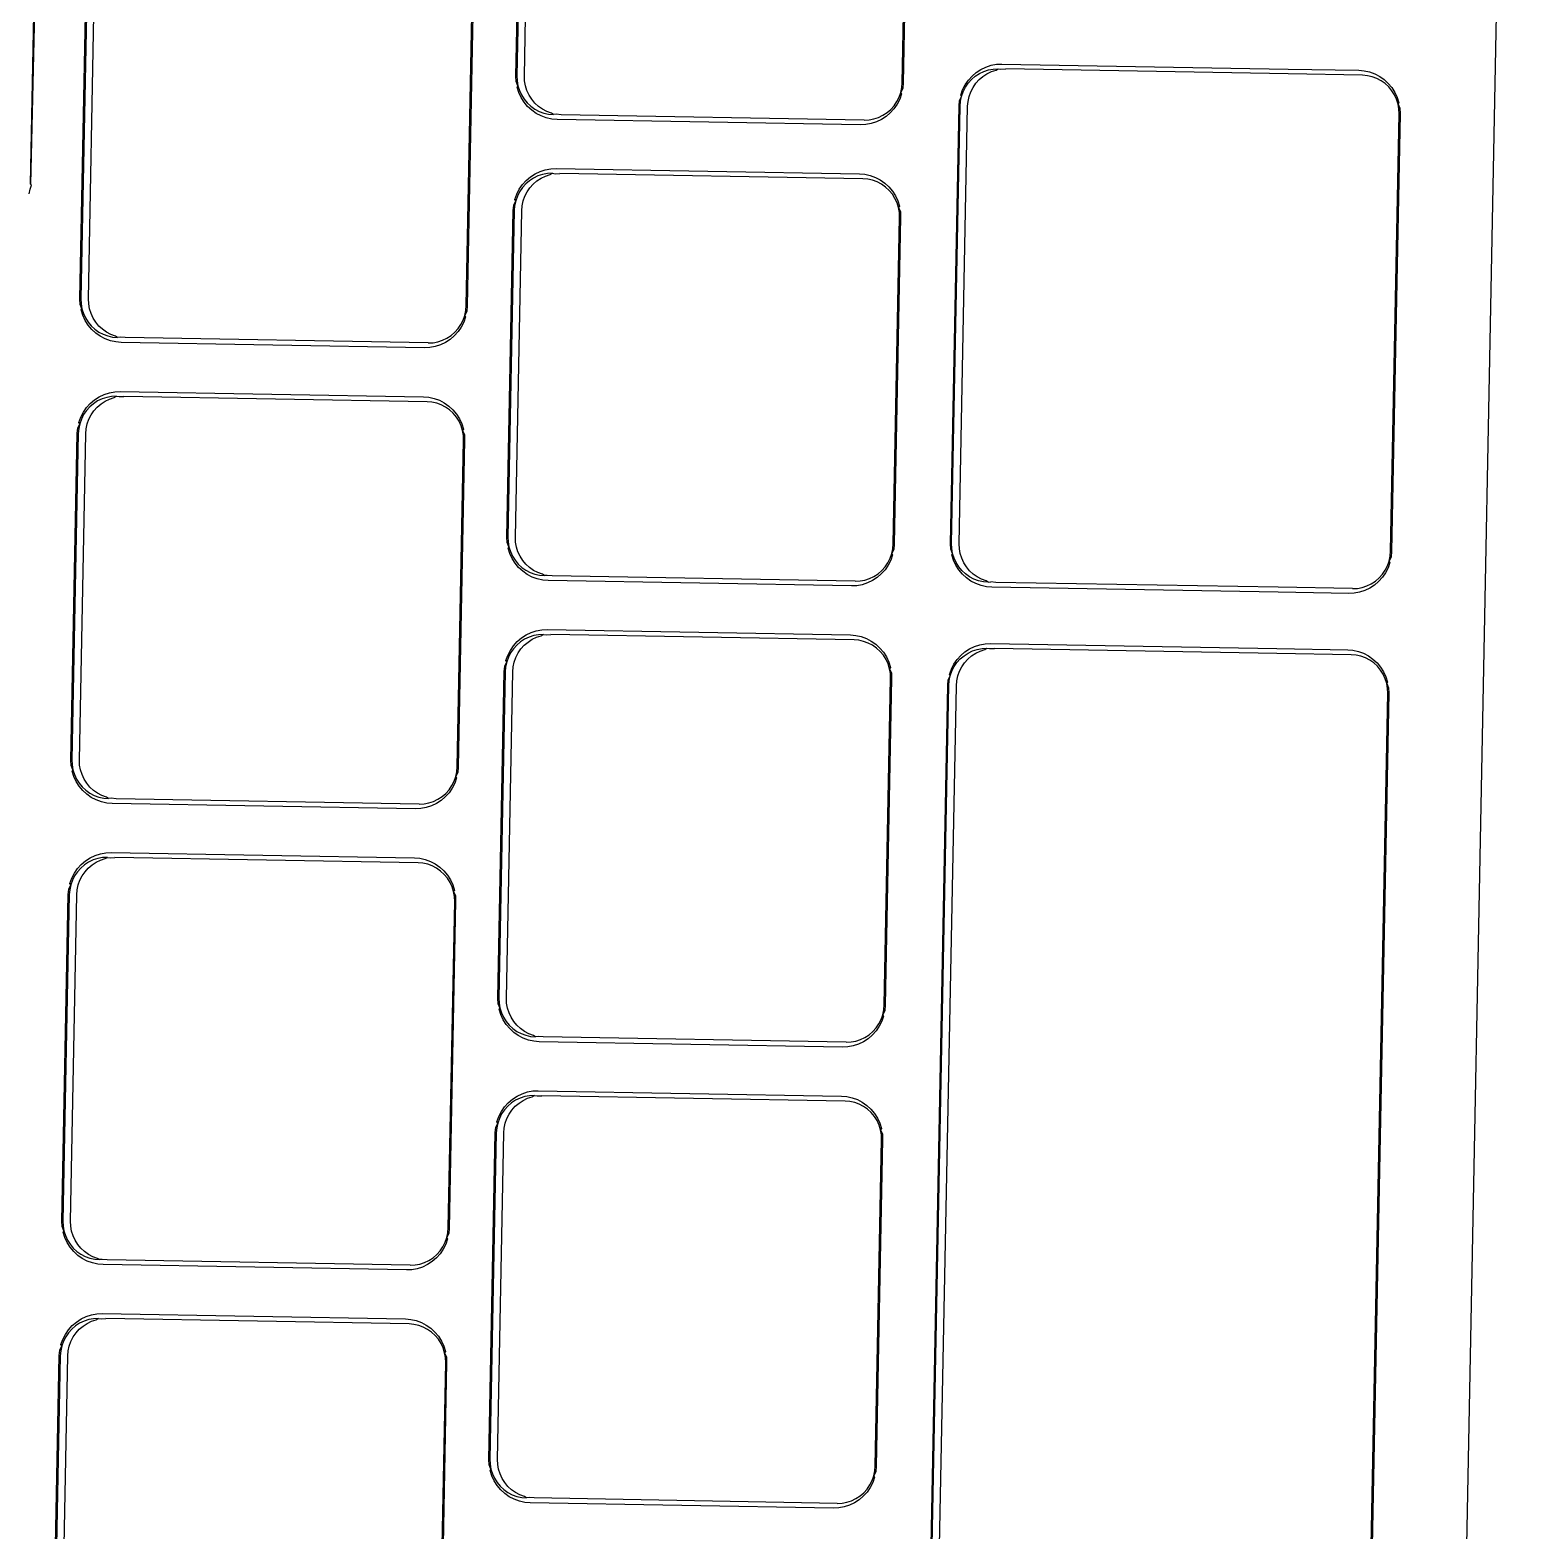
# Model space of a CAD drawing. Header units: millimetres. Extents: x 44692 to 333458, y -26854 to 14445.
# Drawn here: x 314072.6 to 314126.5, y -18712.4 to -18658.2 of the extents above; entities that cross this region are included whole.
import ezdxf

# ---------------------------------------------------------------- set-up
doc = ezdxf.new("R2010")
doc.units = ezdxf.units.MM
doc.header["$LTSCALE"] = 100
doc.layers.add('Muebles', color=112, linetype='Continuous')

msp = doc.modelspace()

# ---------------------------------------------------------------- linework, layer by layer
at = {"layer": 'Muebles'}
for p, q in [((314126.515, -18611.566), (314121.912, -18847.716)), ((314090.168, -18659.83), (314090.398, -18648.013)), ((314090.433, -18648.02), (314090.203, -18659.825)), ((314090.476, -18659.83), (314090.706, -18648.025)), ((314104.14, -18660.071), (314104.37, -18648.266)), ((314104.405, -18648.26), (314104.175, -18660.078)), ((314072.616, -18663.742), (314072.846, -18651.936)), ((314072.881, -18651.951), (314072.616, -18663.742)), ((314074.402, -18667.893), (314074.633, -18656.076)), ((314074.668, -18656.082), (314074.437, -18667.888)), ((314074.71, -18667.893), (314074.941, -18656.087)), ((314088.374, -18668.134), (314088.604, -18656.328)), ((314088.64, -18656.323), (314088.409, -18668.14)), ((314106.664, -18659.83), (314106.817, -18659.699)), ((314106.781, -18659.839), (314106.93, -18659.742)), ((314106.817, -18659.699), (314106.985, -18659.589)), ((314106.93, -18659.742), (314107.09, -18659.665)), ((314106.985, -18659.589), (314107.165, -18659.503)), ((314107.054, -18659.844), (314107.203, -18659.747)), ((314107.09, -18659.665), (314107.259, -18659.611)), ((314107.165, -18659.503), (314107.355, -18659.441)), ((314107.203, -18659.747), (314107.363, -18659.67)), ((314107.259, -18659.611), (314107.433, -18659.579)), ((314107.355, -18659.441), (314107.551, -18659.405)), ((314107.363, -18659.67), (314107.532, -18659.615)), ((314107.433, -18659.579), (314107.61, -18659.57)), ((314107.532, -18659.615), (314107.61, -18659.57)), ((314107.551, -18659.405), (314107.744, -18659.396)), ((314107.61, -18659.57), (314107.706, -18659.583)), ((314107.706, -18659.583), (314107.883, -18659.575)), ((314107.744, -18659.396), (314118.1, -18659.578)), ((314118.097, -18659.755), (314107.883, -18659.575)), ((314120.783, -18659.802), (314118.097, -18659.755)), ((314118.1, -18659.578), (314120.655, -18659.623)), ((314120.655, -18659.623), (314120.848, -18659.64)), ((314120.848, -18659.64), (314121.042, -18659.683)), ((314121.042, -18659.683), (314121.23, -18659.751)), ((314121.23, -18659.751), (314121.406, -18659.844)), ((314090.177, -18660.027), (314090.168, -18659.83)), ((314090.242, -18660.181), (314090.177, -18660.027)), ((314090.203, -18659.825), (314090.211, -18660.005)), ((314090.211, -18660.005), (314090.242, -18660.181)), ((314090.212, -18660.227), (314090.242, -18660.181)), ((314090.272, -18660.421), (314090.212, -18660.227)), ((314090.242, -18660.181), (314090.296, -18660.353)), ((314090.484, -18660.009), (314090.476, -18659.83)), ((314090.515, -18660.186), (314090.484, -18660.009)), ((314090.569, -18660.357), (314090.515, -18660.186)), ((314104.087, -18660.426), (314104.125, -18660.25)), ((314104.158, -18660.274), (314104.087, -18660.426)), ((314104.125, -18660.25), (314104.14, -18660.071)), ((314104.175, -18660.078), (314104.158, -18660.274)), ((314106.324, -18660.327), (314106.416, -18660.146)), ((314106.344, -18660.396), (314106.426, -18660.236)), ((314106.416, -18660.146), (314106.53, -18659.98)), ((314106.426, -18660.236), (314106.527, -18660.088)), ((314106.527, -18660.088), (314106.646, -18659.955)), ((314106.53, -18659.98), (314106.664, -18659.83)), ((314106.617, -18660.4), (314106.699, -18660.241)), ((314106.646, -18659.955), (314106.781, -18659.839)), ((314106.699, -18660.241), (314106.8, -18660.093)), ((314106.8, -18660.093), (314106.919, -18659.96)), ((314106.919, -18659.96), (314107.054, -18659.844)), ((314120.959, -18659.817), (314120.783, -18659.802)), ((314121.132, -18659.855), (314120.959, -18659.817)), ((314121.298, -18659.916), (314121.132, -18659.855)), ((314121.455, -18659.998), (314121.298, -18659.916)), ((314121.406, -18659.844), (314121.57, -18659.959)), ((314121.6, -18660.101), (314121.455, -18659.998)), ((314121.57, -18659.959), (314121.717, -18660.095)), ((314121.731, -18660.221), (314121.6, -18660.101)), ((314121.717, -18660.095), (314121.846, -18660.25)), ((314121.844, -18660.359), (314121.731, -18660.221)), ((314121.846, -18660.25), (314121.953, -18660.421)), ((314090.357, -18660.604), (314090.272, -18660.421)), ((314090.296, -18660.353), (314090.371, -18660.515)), ((314090.465, -18660.775), (314090.357, -18660.604)), ((314090.371, -18660.515), (314090.466, -18660.666)), ((314090.593, -18660.929), (314090.465, -18660.775)), ((314090.466, -18660.666), (314090.58, -18660.803)), ((314090.644, -18660.52), (314090.569, -18660.357)), ((314090.58, -18660.803), (314090.711, -18660.924)), ((314090.739, -18660.671), (314090.644, -18660.52)), ((314090.853, -18660.808), (314090.739, -18660.671)), ((314090.984, -18660.929), (314090.853, -18660.808)), ((314103.956, -18660.844), (314103.841, -18661.011)), ((314103.844, -18660.902), (314103.946, -18660.754)), ((314103.946, -18660.754), (314104.027, -18660.595)), ((314104.048, -18660.664), (314103.956, -18660.844)), ((314104.027, -18660.595), (314104.087, -18660.426)), ((314104.116, -18660.473), (314104.048, -18660.664)), ((314104.087, -18660.426), (314104.116, -18660.473)), ((314106.196, -18660.913), (314106.213, -18660.716)), ((314106.213, -18660.716), (314106.284, -18660.565)), ((314106.231, -18660.919), (314106.246, -18660.74)), ((314106.246, -18660.74), (314106.284, -18660.565)), ((314106.256, -18660.518), (314106.324, -18660.327)), ((314106.284, -18660.565), (314106.256, -18660.518)), ((314106.284, -18660.565), (314106.344, -18660.396)), ((314106.504, -18660.924), (314106.519, -18660.745)), ((314106.519, -18660.745), (314106.557, -18660.57)), ((314106.557, -18660.57), (314106.617, -18660.4)), ((314121.94, -18660.51), (314121.844, -18660.359)), ((314122.015, -18660.672), (314121.94, -18660.51)), ((314121.953, -18660.421), (314122.038, -18660.604)), ((314122.068, -18660.843), (314122.015, -18660.672)), ((314122.038, -18660.604), (314122.099, -18660.797)), ((314122.099, -18660.797), (314122.068, -18660.843)), ((314122.099, -18661.02), (314122.068, -18660.843)), ((314122.068, -18660.843), (314122.134, -18660.997)), ((314090.741, -18661.066), (314090.593, -18660.929)), ((314090.711, -18660.924), (314090.856, -18661.026)), ((314090.904, -18661.181), (314090.741, -18661.066)), ((314090.856, -18661.026), (314091.013, -18661.109)), ((314091.081, -18661.274), (314090.904, -18661.181)), ((314091.129, -18661.031), (314090.984, -18660.929)), ((314091.013, -18661.109), (314091.179, -18661.169)), ((314091.268, -18661.342), (314091.081, -18661.274)), ((314091.286, -18661.113), (314091.129, -18661.031)), ((314091.179, -18661.169), (314091.352, -18661.207)), ((314091.463, -18661.385), (314091.268, -18661.342)), ((314091.452, -18661.174), (314091.286, -18661.113)), ((314091.352, -18661.207), (314091.528, -18661.222)), ((314091.528, -18661.222), (314091.452, -18661.174)), ((314091.656, -18661.401), (314091.463, -18661.385)), ((314091.625, -18661.212), (314091.528, -18661.222)), ((314091.801, -18661.227), (314091.625, -18661.212)), ((314102.762, -18661.42), (314091.801, -18661.227)), ((314102.938, -18661.412), (314103.112, -18661.38)), ((314103.112, -18661.38), (314103.281, -18661.325)), ((314103.281, -18661.325), (314103.441, -18661.248)), ((314103.554, -18661.292), (314103.387, -18661.401)), ((314103.441, -18661.248), (314103.59, -18661.151)), ((314103.707, -18661.161), (314103.554, -18661.292)), ((314103.59, -18661.151), (314103.725, -18661.035)), ((314103.841, -18661.011), (314103.707, -18661.161)), ((314103.725, -18661.035), (314103.844, -18660.902)), ((314105.888, -18676.745), (314106.196, -18660.913)), ((314105.923, -18676.74), (314106.231, -18660.919)), ((314106.196, -18676.745), (314106.504, -18660.924)), ((314121.799, -18677.02), (314122.108, -18661.199)), ((314122.143, -18661.194), (314121.834, -18677.027)), ((314122.108, -18661.199), (314122.099, -18661.02)), ((314122.134, -18660.997), (314122.143, -18661.194)), ((314102.627, -18661.595), (314091.656, -18661.401)), ((314102.82, -18661.585), (314102.627, -18661.595)), ((314102.762, -18661.42), (314102.938, -18661.412)), ((314103.016, -18661.549), (314102.82, -18661.585)), ((314103.206, -18661.488), (314103.016, -18661.549)), ((314103.387, -18661.401), (314103.206, -18661.488)), ((314090.541, -18663.608), (314090.694, -18663.477)), ((314090.807, -18663.52), (314090.658, -18663.617)), ((314090.694, -18663.477), (314090.862, -18663.367)), ((314090.967, -18663.444), (314090.807, -18663.52)), ((314090.862, -18663.367), (314091.042, -18663.281)), ((314090.931, -18663.622), (314091.08, -18663.525)), ((314091.136, -18663.389), (314090.967, -18663.444)), ((314091.042, -18663.281), (314091.232, -18663.219)), ((314091.08, -18663.525), (314091.24, -18663.448)), ((314091.31, -18663.357), (314091.136, -18663.389)), ((314091.232, -18663.219), (314091.428, -18663.183)), ((314091.24, -18663.448), (314091.409, -18663.394)), ((314091.487, -18663.348), (314091.31, -18663.357)), ((314091.409, -18663.394), (314091.487, -18663.348)), ((314091.428, -18663.183), (314091.621, -18663.174)), ((314091.487, -18663.348), (314091.583, -18663.362)), ((314091.583, -18663.362), (314091.76, -18663.353)), ((314091.621, -18663.174), (314102.593, -18663.367)), ((314102.72, -18663.546), (314091.76, -18663.353)), ((314102.593, -18663.367), (314102.785, -18663.384)), ((314102.896, -18663.561), (314102.72, -18663.546)), ((314102.785, -18663.384), (314102.98, -18663.427)), ((314103.069, -18663.599), (314102.896, -18663.561)), ((314102.98, -18663.427), (314103.167, -18663.495)), ((314103.167, -18663.495), (314103.344, -18663.588)), ((314072.563, -18664.096), (314072.601, -18663.921)), ((314072.601, -18663.921), (314072.651, -18663.774)), ((314072.651, -18663.774), (314072.616, -18663.742)), ((314090.201, -18664.105), (314090.292, -18663.925)), ((314090.303, -18664.014), (314090.221, -18664.174)), ((314090.292, -18663.925), (314090.407, -18663.758)), ((314090.404, -18663.867), (314090.303, -18664.014)), ((314090.523, -18663.734), (314090.404, -18663.867)), ((314090.407, -18663.758), (314090.541, -18663.608)), ((314090.494, -18664.179), (314090.576, -18664.019)), ((314090.658, -18663.617), (314090.523, -18663.734)), ((314090.576, -18664.019), (314090.677, -18663.871)), ((314090.677, -18663.871), (314090.796, -18663.738)), ((314090.796, -18663.738), (314090.931, -18663.622)), ((314103.235, -18663.66), (314103.069, -18663.599)), ((314103.392, -18663.742), (314103.235, -18663.66)), ((314103.344, -18663.588), (314103.507, -18663.703)), ((314103.537, -18663.845), (314103.392, -18663.742)), ((314103.507, -18663.703), (314103.655, -18663.839)), ((314103.668, -18663.965), (314103.537, -18663.845)), ((314103.655, -18663.839), (314103.783, -18663.994)), ((314103.782, -18664.103), (314103.668, -18663.965)), ((314103.877, -18664.254), (314103.782, -18664.103)), ((314103.783, -18663.994), (314103.891, -18664.165)), ((314090.073, -18664.691), (314090.09, -18664.495)), ((314090.09, -18664.495), (314090.161, -18664.343)), ((314090.123, -18664.519), (314090.108, -18664.698)), ((314090.161, -18664.343), (314090.123, -18664.519)), ((314090.133, -18664.296), (314090.201, -18664.105)), ((314090.161, -18664.343), (314090.133, -18664.296)), ((314090.221, -18664.174), (314090.161, -18664.343)), ((314090.381, -18664.702), (314090.396, -18664.523)), ((314090.396, -18664.523), (314090.434, -18664.348)), ((314090.434, -18664.348), (314090.494, -18664.179)), ((314103.952, -18664.416), (314103.877, -18664.254)), ((314103.891, -18664.165), (314103.976, -18664.348)), ((314104.006, -18664.587), (314103.952, -18664.416)), ((314103.976, -18664.348), (314104.036, -18664.541)), ((314104.036, -18664.541), (314104.006, -18664.587)), ((314104.037, -18664.764), (314104.006, -18664.587)), ((314104.006, -18664.587), (314104.071, -18664.741)), ((314089.843, -18676.508), (314090.073, -18664.691)), ((314090.108, -18664.698), (314089.878, -18676.503)), ((314090.151, -18676.508), (314090.381, -18664.702)), ((314103.815, -18676.749), (314104.045, -18664.943)), ((314104.08, -18664.938), (314103.85, -18676.755)), ((314104.045, -18664.943), (314104.037, -18664.764)), ((314104.071, -18664.741), (314104.08, -18664.938)), ((314074.411, -18668.09), (314074.402, -18667.893)), ((314074.437, -18667.888), (314074.446, -18668.067)), ((314074.719, -18668.072), (314074.71, -18667.893)), ((314074.477, -18668.244), (314074.411, -18668.09)), ((314074.446, -18668.067), (314074.477, -18668.244)), ((314074.446, -18668.29), (314074.477, -18668.244)), ((314074.507, -18668.483), (314074.446, -18668.29)), ((314074.477, -18668.244), (314074.53, -18668.415)), ((314074.53, -18668.415), (314074.605, -18668.578)), ((314074.75, -18668.249), (314074.719, -18668.072)), ((314074.803, -18668.42), (314074.75, -18668.249)), ((314074.878, -18668.582), (314074.803, -18668.42)), ((314088.321, -18668.488), (314088.359, -18668.313)), ((314088.393, -18668.337), (314088.321, -18668.488)), ((314088.359, -18668.313), (314088.374, -18668.134)), ((314088.409, -18668.14), (314088.393, -18668.337)), ((314074.592, -18668.667), (314074.507, -18668.483)), ((314074.699, -18668.837), (314074.592, -18668.667)), ((314074.605, -18668.578), (314074.7, -18668.729)), ((314074.828, -18668.992), (314074.699, -18668.837)), ((314074.7, -18668.729), (314074.814, -18668.866)), ((314074.814, -18668.866), (314074.945, -18668.987)), ((314074.974, -18668.734), (314074.878, -18668.582)), ((314075.087, -18668.871), (314074.974, -18668.734)), ((314075.218, -18668.991), (314075.087, -18668.871)), ((314087.959, -18669.098), (314088.079, -18668.965)), ((314088.19, -18668.907), (314088.076, -18669.073)), ((314088.079, -18668.965), (314088.18, -18668.817)), ((314088.18, -18668.817), (314088.261, -18668.657)), ((314088.282, -18668.726), (314088.19, -18668.907)), ((314088.261, -18668.657), (314088.321, -18668.488)), ((314088.35, -18668.535), (314088.282, -18668.726)), ((314088.321, -18668.488), (314088.35, -18668.535)), ((314074.975, -18669.128), (314074.828, -18668.992)), ((314074.945, -18668.987), (314075.09, -18669.089)), ((314075.139, -18669.244), (314074.975, -18669.128)), ((314075.09, -18669.089), (314075.247, -18669.171)), ((314075.315, -18669.336), (314075.139, -18669.244)), ((314075.363, -18669.094), (314075.218, -18668.991)), ((314075.247, -18669.171), (314075.413, -18669.232)), ((314075.503, -18669.405), (314075.315, -18669.336)), ((314075.52, -18669.176), (314075.363, -18669.094)), ((314075.413, -18669.232), (314075.586, -18669.27)), ((314075.697, -18669.448), (314075.503, -18669.405)), ((314075.686, -18669.237), (314075.52, -18669.176)), ((314075.586, -18669.27), (314075.762, -18669.285)), ((314075.762, -18669.285), (314075.686, -18669.237)), ((314075.89, -18669.464), (314075.697, -18669.448)), ((314075.859, -18669.275), (314075.762, -18669.285)), ((314076.035, -18669.29), (314075.859, -18669.275)), ((314086.861, -18669.657), (314075.89, -18669.464)), ((314086.996, -18669.483), (314076.035, -18669.29)), ((314086.996, -18669.483), (314087.173, -18669.474)), ((314087.173, -18669.474), (314087.347, -18669.443)), ((314087.347, -18669.443), (314087.515, -18669.388)), ((314087.621, -18669.464), (314087.441, -18669.55)), ((314087.515, -18669.388), (314087.675, -18669.311)), ((314087.789, -18669.354), (314087.621, -18669.464)), ((314087.675, -18669.311), (314087.824, -18669.214)), ((314087.941, -18669.223), (314087.789, -18669.354)), ((314087.824, -18669.214), (314087.959, -18669.098)), ((314088.076, -18669.073), (314087.941, -18669.223)), ((314087.055, -18669.648), (314086.861, -18669.657)), ((314087.251, -18669.612), (314087.055, -18669.648)), ((314087.441, -18669.55), (314087.251, -18669.612)), ((314074.641, -18671.821), (314074.775, -18671.671)), ((314074.893, -18671.68), (314074.757, -18671.796)), ((314074.775, -18671.671), (314074.928, -18671.54)), ((314075.042, -18671.583), (314074.893, -18671.68)), ((314074.928, -18671.54), (314075.096, -18671.43)), ((314075.03, -18671.801), (314075.166, -18671.685)), ((314075.202, -18671.506), (314075.042, -18671.583)), ((314075.096, -18671.43), (314075.276, -18671.344)), ((314075.166, -18671.685), (314075.315, -18671.588)), ((314075.37, -18671.451), (314075.202, -18671.506)), ((314075.276, -18671.344), (314075.466, -18671.282)), ((314075.315, -18671.588), (314075.475, -18671.511)), ((314075.544, -18671.419), (314075.37, -18671.451)), ((314075.466, -18671.282), (314075.662, -18671.246)), ((314075.475, -18671.511), (314075.643, -18671.456)), ((314075.721, -18671.411), (314075.544, -18671.419)), ((314075.643, -18671.456), (314075.721, -18671.411)), ((314075.662, -18671.246), (314075.855, -18671.237)), ((314075.721, -18671.411), (314075.817, -18671.424)), ((314075.817, -18671.424), (314075.994, -18671.416)), ((314075.855, -18671.237), (314086.827, -18671.43)), ((314086.954, -18671.609), (314075.994, -18671.416)), ((314086.827, -18671.43), (314087.02, -18671.446)), ((314087.131, -18671.624), (314086.954, -18671.609)), ((314087.02, -18671.446), (314087.214, -18671.489)), ((314087.303, -18671.662), (314087.131, -18671.624)), ((314087.214, -18671.489), (314087.401, -18671.558)), ((314087.47, -18671.723), (314087.303, -18671.662)), ((314087.401, -18671.558), (314087.578, -18671.65)), ((314087.578, -18671.65), (314087.742, -18671.766)), ((314074.367, -18672.359), (314074.435, -18672.168)), ((314074.456, -18672.237), (314074.395, -18672.406)), ((314074.435, -18672.168), (314074.527, -18671.987)), ((314074.537, -18672.077), (314074.456, -18672.237)), ((314074.527, -18671.987), (314074.641, -18671.821)), ((314074.638, -18671.929), (314074.537, -18672.077)), ((314074.757, -18671.796), (314074.638, -18671.929)), ((314074.669, -18672.41), (314074.729, -18672.241)), ((314074.729, -18672.241), (314074.81, -18672.082)), ((314074.81, -18672.082), (314074.911, -18671.934)), ((314074.911, -18671.934), (314075.03, -18671.801)), ((314087.627, -18671.805), (314087.47, -18671.723)), ((314087.772, -18671.907), (314087.627, -18671.805)), ((314087.742, -18671.766), (314087.889, -18671.902)), ((314087.902, -18672.028), (314087.772, -18671.907)), ((314087.889, -18671.902), (314088.018, -18672.057)), ((314088.016, -18672.165), (314087.902, -18672.028)), ((314088.112, -18672.316), (314088.016, -18672.165)), ((314088.018, -18672.057), (314088.125, -18672.227)), ((314088.125, -18672.227), (314088.21, -18672.411)), ((314074.077, -18684.571), (314074.308, -18672.754)), ((314074.342, -18672.76), (314074.112, -18684.566)), ((314074.308, -18672.754), (314074.324, -18672.557)), ((314074.324, -18672.557), (314074.395, -18672.406)), ((314074.358, -18672.581), (314074.342, -18672.76)), ((314074.395, -18672.406), (314074.358, -18672.581)), ((314074.395, -18672.406), (314074.367, -18672.359)), ((314074.385, -18684.57), (314074.616, -18672.765)), ((314074.616, -18672.765), (314074.631, -18672.586)), ((314074.631, -18672.586), (314074.669, -18672.41)), ((314088.187, -18672.479), (314088.112, -18672.316)), ((314088.24, -18672.65), (314088.187, -18672.479)), ((314088.21, -18672.411), (314088.271, -18672.604)), ((314088.271, -18672.604), (314088.24, -18672.65)), ((314088.271, -18672.827), (314088.24, -18672.65)), ((314088.24, -18672.65), (314088.306, -18672.804)), ((314088.049, -18684.811), (314088.279, -18673.006)), ((314088.314, -18673.001), (314088.084, -18684.818)), ((314088.279, -18673.006), (314088.271, -18672.827)), ((314088.306, -18672.804), (314088.314, -18673.001)), ((314089.852, -18676.705), (314089.843, -18676.508)), ((314089.878, -18676.503), (314089.886, -18676.682)), ((314090.159, -18676.687), (314090.151, -18676.508)), ((314089.917, -18676.859), (314089.852, -18676.705)), ((314089.886, -18676.682), (314089.917, -18676.859)), ((314089.887, -18676.905), (314089.917, -18676.859)), ((314089.947, -18677.098), (314089.887, -18676.905)), ((314089.917, -18676.859), (314089.971, -18677.03)), ((314090.032, -18677.282), (314089.947, -18677.098)), ((314089.971, -18677.03), (314090.046, -18677.193)), ((314090.19, -18676.864), (314090.159, -18676.687)), ((314090.244, -18677.035), (314090.19, -18676.864)), ((314090.319, -18677.198), (314090.244, -18677.035)), ((314103.702, -18677.273), (314103.762, -18677.103)), ((314103.762, -18677.103), (314103.8, -18676.928)), ((314103.833, -18676.952), (314103.762, -18677.103)), ((314103.762, -18677.103), (314103.79, -18677.15)), ((314103.8, -18676.928), (314103.815, -18676.749)), ((314103.85, -18676.755), (314103.833, -18676.952)), ((314105.897, -18676.942), (314105.888, -18676.745)), ((314105.962, -18677.096), (314105.897, -18676.942)), ((314105.931, -18676.92), (314105.923, -18676.74)), ((314105.962, -18677.096), (314105.931, -18676.92)), ((314105.932, -18677.142), (314105.962, -18677.096)), ((314106.016, -18677.268), (314105.962, -18677.096)), ((314106.204, -18676.925), (314106.196, -18676.745)), ((314106.235, -18677.101), (314106.204, -18676.925)), ((314106.289, -18677.272), (314106.235, -18677.101)), ((314121.784, -18677.199), (314121.799, -18677.02)), ((314121.834, -18677.027), (314121.818, -18677.223)), ((314090.14, -18677.452), (314090.032, -18677.282)), ((314090.046, -18677.193), (314090.141, -18677.344)), ((314090.268, -18677.607), (314090.14, -18677.452)), ((314090.141, -18677.344), (314090.255, -18677.481)), ((314090.255, -18677.481), (314090.386, -18677.602)), ((314090.416, -18677.743), (314090.268, -18677.607)), ((314090.414, -18677.349), (314090.319, -18677.198)), ((314090.386, -18677.602), (314090.531, -18677.704)), ((314090.528, -18677.486), (314090.414, -18677.349)), ((314090.659, -18677.607), (314090.528, -18677.486)), ((314090.804, -18677.709), (314090.659, -18677.607)), ((314103.4, -18677.713), (314103.519, -18677.58)), ((314103.631, -18677.522), (314103.516, -18677.688)), ((314103.519, -18677.58), (314103.62, -18677.432)), ((314103.62, -18677.432), (314103.702, -18677.273)), ((314103.722, -18677.341), (314103.631, -18677.522)), ((314103.79, -18677.15), (314103.722, -18677.341)), ((314105.992, -18677.336), (314105.932, -18677.142)), ((314106.077, -18677.519), (314105.992, -18677.336)), ((314106.091, -18677.43), (314106.016, -18677.268)), ((314106.185, -18677.69), (314106.077, -18677.519)), ((314106.186, -18677.581), (314106.091, -18677.43)), ((314106.3, -18677.718), (314106.186, -18677.581)), ((314106.364, -18677.435), (314106.289, -18677.272)), ((314106.459, -18677.586), (314106.364, -18677.435)), ((314106.573, -18677.723), (314106.459, -18677.586)), ((314121.605, -18677.704), (314121.686, -18677.544)), ((314121.707, -18677.613), (314121.615, -18677.793)), ((314121.686, -18677.544), (314121.746, -18677.375)), ((314121.775, -18677.422), (314121.707, -18677.613)), ((314121.746, -18677.375), (314121.784, -18677.199)), ((314121.818, -18677.223), (314121.746, -18677.375)), ((314121.746, -18677.375), (314121.775, -18677.422)), ((314090.579, -18677.859), (314090.416, -18677.743)), ((314090.531, -18677.704), (314090.688, -18677.786)), ((314090.756, -18677.951), (314090.579, -18677.859)), ((314090.688, -18677.786), (314090.854, -18677.847)), ((314090.943, -18678.02), (314090.756, -18677.951)), ((314090.961, -18677.791), (314090.804, -18677.709)), ((314090.854, -18677.847), (314091.027, -18677.885)), ((314091.138, -18678.063), (314090.943, -18678.02)), ((314091.127, -18677.852), (314090.961, -18677.791)), ((314091.027, -18677.885), (314091.203, -18677.9)), ((314091.203, -18677.9), (314091.127, -18677.852)), ((314091.331, -18678.079), (314091.138, -18678.063)), ((314091.3, -18677.89), (314091.203, -18677.9)), ((314091.476, -18677.905), (314091.3, -18677.89)), ((314102.302, -18678.272), (314091.331, -18678.079)), ((314102.436, -18678.098), (314091.476, -18677.905)), ((314102.436, -18678.098), (314102.613, -18678.09)), ((314102.613, -18678.09), (314102.787, -18678.058)), ((314102.881, -18678.165), (314102.691, -18678.227)), ((314102.787, -18678.058), (314102.956, -18678.003)), ((314103.062, -18678.079), (314102.881, -18678.165)), ((314102.956, -18678.003), (314103.116, -18677.926)), ((314103.229, -18677.969), (314103.062, -18678.079)), ((314103.116, -18677.926), (314103.265, -18677.829)), ((314103.382, -18677.839), (314103.229, -18677.969)), ((314103.265, -18677.829), (314103.4, -18677.713)), ((314103.516, -18677.688), (314103.382, -18677.839)), ((314106.313, -18677.844), (314106.185, -18677.69)), ((314106.431, -18677.839), (314106.3, -18677.718)), ((314106.46, -18677.981), (314106.313, -18677.844)), ((314106.576, -18677.941), (314106.431, -18677.839)), ((314106.624, -18678.096), (314106.46, -18677.981)), ((314106.704, -18677.844), (314106.573, -18677.723)), ((314106.733, -18678.024), (314106.576, -18677.941)), ((314106.801, -18678.189), (314106.624, -18678.096)), ((314106.849, -18677.946), (314106.704, -18677.844)), ((314106.899, -18678.084), (314106.733, -18678.024)), ((314106.988, -18678.257), (314106.801, -18678.189)), ((314107.006, -18678.029), (314106.849, -18677.946)), ((314107.072, -18678.122), (314106.899, -18678.084)), ((314107.172, -18678.089), (314107.006, -18678.029)), ((314107.248, -18678.137), (314107.072, -18678.122)), ((314107.248, -18678.137), (314107.172, -18678.089)), ((314107.248, -18678.137), (314107.345, -18678.127)), ((314107.521, -18678.142), (314107.345, -18678.127)), ((314117.734, -18678.322), (314107.521, -18678.142)), ((314120.94, -18678.274), (314121.1, -18678.198)), ((314121.1, -18678.198), (314121.249, -18678.1)), ((314121.366, -18678.11), (314121.214, -18678.241)), ((314121.249, -18678.1), (314121.384, -18677.984)), ((314121.501, -18677.96), (314121.366, -18678.11)), ((314121.384, -18677.984), (314121.504, -18677.851)), ((314121.615, -18677.793), (314121.501, -18677.96)), ((314121.504, -18677.851), (314121.605, -18677.704)), ((314102.495, -18678.263), (314102.302, -18678.272)), ((314102.691, -18678.227), (314102.495, -18678.263)), ((314107.183, -18678.3), (314106.988, -18678.257)), ((314107.375, -18678.316), (314107.183, -18678.3)), ((314117.731, -18678.499), (314107.375, -18678.316)), ((314120.286, -18678.544), (314117.731, -18678.499)), ((314120.421, -18678.37), (314117.734, -18678.322)), ((314120.48, -18678.535), (314120.286, -18678.544)), ((314120.421, -18678.37), (314120.597, -18678.361)), ((314120.676, -18678.499), (314120.48, -18678.535)), ((314120.597, -18678.361), (314120.771, -18678.329)), ((314120.865, -18678.437), (314120.676, -18678.499)), ((314120.771, -18678.329), (314120.94, -18678.274)), ((314121.046, -18678.35), (314120.865, -18678.437)), ((314121.214, -18678.241), (314121.046, -18678.35)), ((314090.082, -18680.436), (314090.216, -18680.286)), ((314090.333, -18680.295), (314090.198, -18680.411)), ((314090.216, -18680.286), (314090.369, -18680.155)), ((314090.482, -18680.198), (314090.333, -18680.295)), ((314090.369, -18680.155), (314090.537, -18680.045)), ((314090.471, -18680.416), (314090.606, -18680.3)), ((314090.642, -18680.121), (314090.482, -18680.198)), ((314090.537, -18680.045), (314090.717, -18679.959)), ((314090.606, -18680.3), (314090.755, -18680.203)), ((314090.811, -18680.067), (314090.642, -18680.121)), ((314090.717, -18679.959), (314090.907, -18679.897)), ((314090.755, -18680.203), (314090.915, -18680.126)), ((314090.985, -18680.035), (314090.811, -18680.067)), ((314090.907, -18679.897), (314091.103, -18679.861)), ((314090.915, -18680.126), (314091.084, -18680.071)), ((314091.162, -18680.026), (314090.985, -18680.035)), ((314091.084, -18680.071), (314091.162, -18680.026)), ((314091.103, -18679.861), (314091.296, -18679.852)), ((314091.162, -18680.026), (314091.258, -18680.039)), ((314091.258, -18680.039), (314091.435, -18680.031)), ((314091.296, -18679.852), (314102.267, -18680.045)), ((314102.395, -18680.224), (314091.435, -18680.031)), ((314102.267, -18680.045), (314102.46, -18680.062)), ((314102.571, -18680.239), (314102.395, -18680.224)), ((314102.46, -18680.062), (314102.655, -18680.104)), ((314102.744, -18680.277), (314102.571, -18680.239)), ((314102.655, -18680.104), (314102.842, -18680.173)), ((314102.91, -18680.338), (314102.744, -18680.277)), ((314102.842, -18680.173), (314103.019, -18680.265)), ((314103.067, -18680.42), (314102.91, -18680.338)), ((314103.019, -18680.265), (314103.182, -18680.381)), ((314106.946, -18680.398), (314107.142, -18680.362)), ((314107.142, -18680.362), (314107.336, -18680.352)), ((314107.336, -18680.352), (314117.691, -18680.535)), ((314089.808, -18680.974), (314089.876, -18680.783)), ((314089.896, -18680.852), (314089.836, -18681.021)), ((314089.876, -18680.783), (314089.967, -18680.602)), ((314089.978, -18680.692), (314089.896, -18680.852)), ((314089.967, -18680.602), (314090.082, -18680.436)), ((314090.079, -18680.544), (314089.978, -18680.692)), ((314090.198, -18680.411), (314090.079, -18680.544)), ((314090.109, -18681.026), (314090.169, -18680.856)), ((314090.169, -18680.856), (314090.251, -18680.697)), ((314090.251, -18680.697), (314090.352, -18680.549)), ((314090.352, -18680.549), (314090.471, -18680.416)), ((314103.212, -18680.522), (314103.067, -18680.42)), ((314103.182, -18680.381), (314103.33, -18680.517)), ((314103.343, -18680.643), (314103.212, -18680.522)), ((314103.33, -18680.517), (314103.458, -18680.672)), ((314103.457, -18680.78), (314103.343, -18680.643)), ((314103.552, -18680.931), (314103.457, -18680.78)), ((314103.458, -18680.672), (314103.566, -18680.842)), ((314103.566, -18680.842), (314103.651, -18681.026)), ((314106.118, -18681.045), (314106.238, -18680.912)), ((314106.121, -18680.936), (314106.256, -18680.786)), ((314106.238, -18680.912), (314106.373, -18680.796)), ((314106.256, -18680.786), (314106.408, -18680.655)), ((314106.373, -18680.796), (314106.522, -18680.698)), ((314106.391, -18681.049), (314106.511, -18680.916)), ((314106.408, -18680.655), (314106.576, -18680.546)), ((314106.511, -18680.916), (314106.646, -18680.8)), ((314106.522, -18680.698), (314106.682, -18680.622)), ((314106.576, -18680.546), (314106.757, -18680.459)), ((314106.646, -18680.8), (314106.795, -18680.703)), ((314106.682, -18680.622), (314106.851, -18680.567)), ((314106.757, -18680.459), (314106.946, -18680.398)), ((314106.795, -18680.703), (314106.955, -18680.627)), ((314106.851, -18680.567), (314107.025, -18680.535)), ((314106.955, -18680.627), (314107.124, -18680.572)), ((314107.025, -18680.535), (314107.201, -18680.526)), ((314107.124, -18680.572), (314107.201, -18680.526)), ((314107.201, -18680.526), (314107.298, -18680.54)), ((314107.298, -18680.54), (314107.474, -18680.531)), ((314117.688, -18680.711), (314107.474, -18680.531)), ((314120.374, -18680.759), (314117.688, -18680.711)), ((314117.691, -18680.535), (314120.247, -18680.58)), ((314120.247, -18680.58), (314120.439, -18680.596)), ((314120.55, -18680.774), (314120.374, -18680.759)), ((314120.439, -18680.596), (314120.634, -18680.639)), ((314120.723, -18680.812), (314120.55, -18680.774)), ((314120.634, -18680.639), (314120.821, -18680.707)), ((314120.889, -18680.872), (314120.723, -18680.812)), ((314120.821, -18680.707), (314120.998, -18680.8)), ((314121.046, -18680.955), (314120.889, -18680.872)), ((314120.998, -18680.8), (314121.161, -18680.915)), ((314121.161, -18680.915), (314121.309, -18681.052)), ((314089.518, -18693.186), (314089.748, -18681.369)), ((314089.783, -18681.375), (314089.553, -18693.181)), ((314089.748, -18681.369), (314089.765, -18681.172)), ((314089.765, -18681.172), (314089.836, -18681.021)), ((314089.798, -18681.196), (314089.783, -18681.375)), ((314089.836, -18681.021), (314089.798, -18681.196)), ((314089.836, -18681.021), (314089.808, -18680.974)), ((314089.826, -18693.186), (314090.056, -18681.38)), ((314090.056, -18681.38), (314090.071, -18681.201)), ((314090.071, -18681.201), (314090.109, -18681.026)), ((314103.627, -18681.094), (314103.552, -18680.931)), ((314103.681, -18681.265), (314103.627, -18681.094)), ((314103.651, -18681.026), (314103.711, -18681.219)), ((314103.711, -18681.219), (314103.681, -18681.265)), ((314103.712, -18681.442), (314103.681, -18681.265)), ((314103.681, -18681.265), (314103.746, -18681.419)), ((314103.72, -18681.621), (314103.712, -18681.442)), ((314103.746, -18681.419), (314103.755, -18681.616)), ((314105.847, -18681.474), (314105.915, -18681.283)), ((314105.876, -18681.521), (314105.936, -18681.352)), ((314105.915, -18681.283), (314106.007, -18681.103)), ((314105.936, -18681.352), (314106.017, -18681.192)), ((314106.007, -18681.103), (314106.121, -18680.936)), ((314106.017, -18681.192), (314106.118, -18681.045)), ((314106.149, -18681.526), (314106.209, -18681.357)), ((314106.209, -18681.357), (314106.29, -18681.197)), ((314106.29, -18681.197), (314106.391, -18681.049)), ((314121.191, -18681.057), (314121.046, -18680.955)), ((314121.322, -18681.178), (314121.191, -18681.057)), ((314121.309, -18681.052), (314121.437, -18681.206)), ((314121.436, -18681.315), (314121.322, -18681.178)), ((314121.531, -18681.466), (314121.436, -18681.315)), ((314121.437, -18681.206), (314121.545, -18681.377)), ((314121.545, -18681.377), (314121.63, -18681.56)), ((314103.49, -18693.427), (314103.72, -18681.621)), ((314103.755, -18681.616), (314103.525, -18693.433)), ((314104.258, -18760.359), (314105.788, -18681.869)), ((314104.293, -18760.354), (314105.823, -18681.876)), ((314104.566, -18760.359), (314106.096, -18681.881)), ((314105.788, -18681.869), (314105.804, -18681.673)), ((314105.804, -18681.673), (314105.876, -18681.521)), ((314105.823, -18681.876), (314105.838, -18681.697)), ((314105.838, -18681.697), (314105.876, -18681.521)), ((314105.876, -18681.521), (314105.847, -18681.474)), ((314106.096, -18681.881), (314106.111, -18681.701)), ((314106.111, -18681.701), (314106.149, -18681.526)), ((314121.606, -18681.628), (314121.531, -18681.466)), ((314121.66, -18681.8), (314121.606, -18681.628)), ((314121.63, -18681.56), (314121.69, -18681.754)), ((314121.69, -18681.754), (314121.66, -18681.8)), ((314121.691, -18681.976), (314121.66, -18681.8)), ((314121.66, -18681.8), (314121.725, -18681.954)), ((314121.699, -18682.156), (314121.691, -18681.976)), ((314121.725, -18681.954), (314121.734, -18682.151)), ((314120.169, -18760.634), (314121.699, -18682.156)), ((314121.734, -18682.151), (314120.204, -18760.641)), ((314074.086, -18684.768), (314074.077, -18684.571)), ((314074.112, -18684.566), (314074.12, -18684.745)), ((314074.393, -18684.75), (314074.385, -18684.57)), ((314074.152, -18684.922), (314074.086, -18684.768)), ((314074.12, -18684.745), (314074.152, -18684.922)), ((314074.121, -18684.968), (314074.152, -18684.922)), ((314074.182, -18685.161), (314074.121, -18684.968)), ((314074.152, -18684.922), (314074.205, -18685.093)), ((314074.266, -18685.345), (314074.182, -18685.161)), ((314074.205, -18685.093), (314074.28, -18685.255)), ((314074.28, -18685.255), (314074.375, -18685.407)), ((314074.425, -18684.927), (314074.393, -18684.75)), ((314074.478, -18685.098), (314074.425, -18684.927)), ((314074.553, -18685.26), (314074.478, -18685.098)), ((314074.648, -18685.411), (314074.553, -18685.26)), ((314087.936, -18685.335), (314087.996, -18685.166)), ((314088.025, -18685.213), (314087.957, -18685.404)), ((314087.996, -18685.166), (314088.034, -18684.991)), ((314088.068, -18685.015), (314087.996, -18685.166)), ((314087.996, -18685.166), (314088.025, -18685.213)), ((314088.034, -18684.991), (314088.049, -18684.811)), ((314088.084, -18684.818), (314088.068, -18685.015)), ((314074.374, -18685.515), (314074.266, -18685.345)), ((314074.503, -18685.67), (314074.374, -18685.515)), ((314074.375, -18685.407), (314074.489, -18685.544)), ((314074.489, -18685.544), (314074.62, -18685.664)), ((314074.65, -18685.806), (314074.503, -18685.67)), ((314074.62, -18685.664), (314074.765, -18685.767)), ((314074.762, -18685.548), (314074.648, -18685.411)), ((314074.893, -18685.669), (314074.762, -18685.548)), ((314074.765, -18685.767), (314074.922, -18685.849)), ((314075.038, -18685.772), (314074.893, -18685.669)), ((314075.195, -18685.854), (314075.038, -18685.772)), ((314087.499, -18685.892), (314087.634, -18685.776)), ((314087.751, -18685.751), (314087.616, -18685.901)), ((314087.634, -18685.776), (314087.754, -18685.643)), ((314087.865, -18685.584), (314087.751, -18685.751)), ((314087.754, -18685.643), (314087.855, -18685.495)), ((314087.855, -18685.495), (314087.936, -18685.335)), ((314087.957, -18685.404), (314087.865, -18685.584)), ((314074.813, -18685.921), (314074.65, -18685.806)), ((314074.99, -18686.014), (314074.813, -18685.921)), ((314074.922, -18685.849), (314075.088, -18685.91)), ((314075.178, -18686.082), (314074.99, -18686.014)), ((314075.088, -18685.91), (314075.261, -18685.948)), ((314075.372, -18686.125), (314075.178, -18686.082)), ((314075.361, -18685.915), (314075.195, -18685.854)), ((314075.261, -18685.948), (314075.437, -18685.963)), ((314075.437, -18685.963), (314075.361, -18685.915)), ((314075.565, -18686.142), (314075.372, -18686.125)), ((314075.534, -18685.953), (314075.437, -18685.963)), ((314075.71, -18685.968), (314075.534, -18685.953)), ((314086.536, -18686.335), (314075.565, -18686.142)), ((314086.671, -18686.161), (314075.71, -18685.968)), ((314086.73, -18686.326), (314086.536, -18686.335)), ((314086.671, -18686.161), (314086.847, -18686.152)), ((314086.926, -18686.29), (314086.73, -18686.326)), ((314086.847, -18686.152), (314087.022, -18686.12)), ((314087.115, -18686.228), (314086.926, -18686.29)), ((314087.022, -18686.12), (314087.19, -18686.065)), ((314087.296, -18686.142), (314087.115, -18686.228)), ((314087.19, -18686.065), (314087.35, -18685.989)), ((314087.464, -18686.032), (314087.296, -18686.142)), ((314087.35, -18685.989), (314087.499, -18685.892)), ((314087.616, -18685.901), (314087.464, -18686.032)), ((314074.951, -18688.022), (314075.141, -18687.96)), ((314075.141, -18687.96), (314075.337, -18687.924)), ((314075.337, -18687.924), (314075.53, -18687.914)), ((314075.53, -18687.914), (314086.502, -18688.108)), ((314074.202, -18688.665), (314074.316, -18688.498)), ((314074.432, -18688.474), (314074.313, -18688.607)), ((314074.316, -18688.498), (314074.45, -18688.348)), ((314074.567, -18688.358), (314074.432, -18688.474)), ((314074.45, -18688.348), (314074.603, -18688.217)), ((314074.716, -18688.261), (314074.567, -18688.358)), ((314074.586, -18688.612), (314074.705, -18688.479)), ((314074.603, -18688.217), (314074.771, -18688.108)), ((314074.705, -18688.479), (314074.841, -18688.363)), ((314074.877, -18688.184), (314074.716, -18688.261)), ((314074.771, -18688.108), (314074.951, -18688.022)), ((314074.841, -18688.363), (314074.989, -18688.265)), ((314075.045, -18688.129), (314074.877, -18688.184)), ((314074.989, -18688.265), (314075.15, -18688.189)), ((314075.219, -18688.097), (314075.045, -18688.129)), ((314075.15, -18688.189), (314075.318, -18688.134)), ((314075.396, -18688.089), (314075.219, -18688.097)), ((314075.318, -18688.134), (314075.396, -18688.089)), ((314075.396, -18688.089), (314075.492, -18688.102)), ((314075.492, -18688.102), (314075.669, -18688.093)), ((314086.629, -18688.287), (314075.669, -18688.093)), ((314086.502, -18688.108), (314086.695, -18688.124)), ((314086.806, -18688.302), (314086.629, -18688.287)), ((314086.695, -18688.124), (314086.889, -18688.167)), ((314086.978, -18688.34), (314086.806, -18688.302)), ((314086.889, -18688.167), (314087.076, -18688.235)), ((314087.145, -18688.4), (314086.978, -18688.34)), ((314087.076, -18688.235), (314087.253, -18688.328)), ((314087.302, -18688.483), (314087.145, -18688.4)), ((314087.253, -18688.328), (314087.417, -18688.443)), ((314087.447, -18688.585), (314087.302, -18688.483)), ((314087.417, -18688.443), (314087.564, -18688.58)), ((314074.042, -18689.037), (314074.11, -18688.845)), ((314074.07, -18689.083), (314074.042, -18689.037)), ((314074.131, -18688.914), (314074.07, -18689.083)), ((314074.11, -18688.845), (314074.202, -18688.665)), ((314074.212, -18688.755), (314074.131, -18688.914)), ((314074.313, -18688.607), (314074.212, -18688.755)), ((314074.343, -18689.088), (314074.404, -18688.919)), ((314074.404, -18688.919), (314074.485, -18688.759)), ((314074.485, -18688.759), (314074.586, -18688.612)), ((314087.577, -18688.706), (314087.447, -18688.585)), ((314087.564, -18688.58), (314087.693, -18688.734)), ((314087.691, -18688.843), (314087.577, -18688.706)), ((314087.787, -18688.994), (314087.691, -18688.843)), ((314087.693, -18688.734), (314087.8, -18688.905)), ((314087.862, -18689.157), (314087.787, -18688.994)), ((314087.8, -18688.905), (314087.885, -18689.088)), ((314073.752, -18701.249), (314073.982, -18689.432)), ((314074.017, -18689.438), (314073.787, -18701.243)), ((314073.982, -18689.432), (314073.999, -18689.235)), ((314073.999, -18689.235), (314074.07, -18689.083)), ((314074.032, -18689.259), (314074.017, -18689.438)), ((314074.07, -18689.083), (314074.032, -18689.259)), ((314074.06, -18701.248), (314074.29, -18689.443)), ((314074.29, -18689.443), (314074.305, -18689.264)), ((314074.305, -18689.264), (314074.343, -18689.088)), ((314087.915, -18689.328), (314087.862, -18689.157)), ((314087.885, -18689.088), (314087.945, -18689.282)), ((314087.945, -18689.282), (314087.915, -18689.328)), ((314087.946, -18689.504), (314087.915, -18689.328)), ((314087.915, -18689.328), (314087.981, -18689.482)), ((314087.954, -18689.684), (314087.946, -18689.504)), ((314087.981, -18689.482), (314087.989, -18689.679)), ((314087.724, -18701.489), (314087.954, -18689.684)), ((314087.989, -18689.679), (314087.759, -18701.496)), ((314089.527, -18693.383), (314089.518, -18693.186)), ((314089.592, -18693.537), (314089.527, -18693.383)), ((314089.553, -18693.181), (314089.561, -18693.36)), ((314089.561, -18693.36), (314089.592, -18693.537)), ((314089.834, -18693.365), (314089.826, -18693.186)), ((314089.865, -18693.542), (314089.834, -18693.365)), ((314089.562, -18693.583), (314089.592, -18693.537)), ((314089.622, -18693.776), (314089.562, -18693.583)), ((314089.592, -18693.537), (314089.646, -18693.708)), ((314089.707, -18693.96), (314089.622, -18693.776)), ((314089.646, -18693.708), (314089.721, -18693.871)), ((314089.721, -18693.871), (314089.816, -18694.022)), ((314089.919, -18693.713), (314089.865, -18693.542)), ((314089.994, -18693.875), (314089.919, -18693.713)), ((314090.089, -18694.026), (314089.994, -18693.875)), ((314103.377, -18693.95), (314103.437, -18693.781)), ((314103.465, -18693.828), (314103.397, -18694.019)), ((314103.437, -18693.781), (314103.475, -18693.606)), ((314103.508, -18693.63), (314103.437, -18693.781)), ((314103.437, -18693.781), (314103.465, -18693.828)), ((314103.475, -18693.606), (314103.49, -18693.427)), ((314103.525, -18693.433), (314103.508, -18693.63)), ((314089.815, -18694.13), (314089.707, -18693.96)), ((314089.943, -18694.285), (314089.815, -18694.13)), ((314089.816, -18694.022), (314089.93, -18694.159)), ((314089.93, -18694.159), (314090.061, -18694.28)), ((314090.091, -18694.421), (314089.943, -18694.285)), ((314090.061, -18694.28), (314090.206, -18694.382)), ((314090.203, -18694.164), (314090.089, -18694.026)), ((314090.254, -18694.537), (314090.091, -18694.421)), ((314090.334, -18694.284), (314090.203, -18694.164)), ((314090.206, -18694.382), (314090.363, -18694.464)), ((314090.479, -18694.387), (314090.334, -18694.284)), ((314090.363, -18694.464), (314090.529, -18694.525)), ((314090.636, -18694.469), (314090.479, -18694.387)), ((314090.802, -18694.53), (314090.636, -18694.469)), ((314102.94, -18694.507), (314103.075, -18694.391)), ((314103.191, -18694.366), (314103.057, -18694.516)), ((314103.075, -18694.391), (314103.194, -18694.258)), ((314103.306, -18694.2), (314103.191, -18694.366)), ((314103.194, -18694.258), (314103.295, -18694.11)), ((314103.295, -18694.11), (314103.377, -18693.95)), ((314103.397, -18694.019), (314103.306, -18694.2)), ((314090.431, -18694.629), (314090.254, -18694.537)), ((314090.618, -18694.698), (314090.431, -18694.629)), ((314090.529, -18694.525), (314090.702, -18694.563)), ((314090.813, -18694.74), (314090.618, -18694.698)), ((314090.702, -18694.563), (314090.878, -18694.578)), ((314090.878, -18694.578), (314090.802, -18694.53)), ((314091.005, -18694.757), (314090.813, -18694.74)), ((314090.975, -18694.568), (314090.878, -18694.578)), ((314091.151, -18694.583), (314090.975, -18694.568)), ((314101.977, -18694.95), (314091.005, -18694.757)), ((314102.111, -18694.776), (314091.151, -18694.583)), ((314102.17, -18694.941), (314101.977, -18694.95)), ((314102.111, -18694.776), (314102.288, -18694.767)), ((314102.366, -18694.905), (314102.17, -18694.941)), ((314102.288, -18694.767), (314102.462, -18694.735)), ((314102.556, -18694.843), (314102.366, -18694.905)), ((314102.462, -18694.735), (314102.631, -18694.681)), ((314102.736, -18694.757), (314102.556, -18694.843)), ((314102.631, -18694.681), (314102.791, -18694.604)), ((314102.904, -18694.647), (314102.736, -18694.757)), ((314102.791, -18694.604), (314102.94, -18694.507)), ((314103.057, -18694.516), (314102.904, -18694.647)), ((314090.211, -18696.723), (314090.392, -18696.637)), ((314090.392, -18696.637), (314090.582, -18696.575)), ((314090.582, -18696.575), (314090.778, -18696.539)), ((314090.778, -18696.539), (314090.971, -18696.529)), ((314090.971, -18696.529), (314101.942, -18696.723)), ((314089.642, -18697.28), (314089.757, -18697.113)), ((314089.873, -18697.089), (314089.754, -18697.222)), ((314089.757, -18697.113), (314089.891, -18696.963)), ((314090.008, -18696.973), (314089.873, -18697.089)), ((314089.891, -18696.963), (314090.044, -18696.833)), ((314090.157, -18696.876), (314090.008, -18696.973)), ((314090.027, -18697.227), (314090.146, -18697.094)), ((314090.044, -18696.833), (314090.211, -18696.723)), ((314090.146, -18697.094), (314090.281, -18696.978)), ((314090.317, -18696.799), (314090.157, -18696.876)), ((314090.281, -18696.978), (314090.43, -18696.881)), ((314090.486, -18696.744), (314090.317, -18696.799)), ((314090.43, -18696.881), (314090.59, -18696.804)), ((314090.66, -18696.712), (314090.486, -18696.744)), ((314090.59, -18696.804), (314090.759, -18696.749)), ((314090.836, -18696.704), (314090.66, -18696.712)), ((314090.759, -18696.749), (314090.836, -18696.704)), ((314090.836, -18696.704), (314090.933, -18696.717)), ((314090.933, -18696.717), (314091.11, -18696.709)), ((314102.07, -18696.902), (314091.11, -18696.709)), ((314101.942, -18696.723), (314102.135, -18696.739)), ((314102.246, -18696.917), (314102.07, -18696.902)), ((314102.135, -18696.739), (314102.33, -18696.782)), ((314102.419, -18696.955), (314102.246, -18696.917)), ((314102.33, -18696.782), (314102.517, -18696.851)), ((314102.585, -18697.016), (314102.419, -18696.955)), ((314102.517, -18696.851), (314102.694, -18696.943)), ((314102.742, -18697.098), (314102.585, -18697.016)), ((314102.694, -18696.943), (314102.857, -18697.059)), ((314102.887, -18697.2), (314102.742, -18697.098)), ((314102.857, -18697.059), (314103.005, -18697.195)), ((314103.005, -18697.195), (314103.133, -18697.349)), ((314089.44, -18697.85), (314089.511, -18697.698)), ((314089.511, -18697.698), (314089.473, -18697.874)), ((314089.482, -18697.652), (314089.55, -18697.461)), ((314089.511, -18697.698), (314089.482, -18697.652)), ((314089.571, -18697.529), (314089.511, -18697.698)), ((314089.55, -18697.461), (314089.642, -18697.28)), ((314089.652, -18697.37), (314089.571, -18697.529)), ((314089.754, -18697.222), (314089.652, -18697.37)), ((314089.746, -18697.879), (314089.784, -18697.703)), ((314089.784, -18697.703), (314089.844, -18697.534)), ((314089.844, -18697.534), (314089.926, -18697.374)), ((314089.926, -18697.374), (314090.027, -18697.227)), ((314103.018, -18697.321), (314102.887, -18697.2)), ((314103.132, -18697.458), (314103.018, -18697.321)), ((314103.227, -18697.609), (314103.132, -18697.458)), ((314103.133, -18697.349), (314103.241, -18697.52)), ((314103.302, -18697.772), (314103.227, -18697.609)), ((314103.241, -18697.52), (314103.326, -18697.704)), ((314103.326, -18697.704), (314103.386, -18697.897)), ((314089.193, -18709.864), (314089.423, -18698.047)), ((314089.458, -18698.053), (314089.228, -18709.858)), ((314089.423, -18698.047), (314089.44, -18697.85)), ((314089.473, -18697.874), (314089.458, -18698.053)), ((314089.501, -18709.863), (314089.731, -18698.058)), ((314089.731, -18698.058), (314089.746, -18697.879)), ((314103.356, -18697.943), (314103.302, -18697.772)), ((314103.386, -18697.897), (314103.356, -18697.943)), ((314103.387, -18698.12), (314103.356, -18697.943)), ((314103.356, -18697.943), (314103.421, -18698.097)), ((314103.395, -18698.299), (314103.387, -18698.12)), ((314103.421, -18698.097), (314103.43, -18698.294)), ((314103.165, -18710.104), (314103.395, -18698.299)), ((314103.43, -18698.294), (314103.2, -18710.111)), ((314073.761, -18701.446), (314073.752, -18701.249)), ((314073.826, -18701.6), (314073.761, -18701.446)), ((314073.787, -18701.243), (314073.795, -18701.423)), ((314073.795, -18701.423), (314073.826, -18701.6)), ((314074.068, -18701.428), (314074.06, -18701.248)), ((314074.099, -18701.604), (314074.068, -18701.428)), ((314087.709, -18701.668), (314087.724, -18701.489)), ((314087.759, -18701.496), (314087.743, -18701.692)), ((314073.796, -18701.645), (314073.826, -18701.6)), ((314073.857, -18701.839), (314073.796, -18701.645)), ((314073.826, -18701.6), (314073.88, -18701.771)), ((314073.941, -18702.022), (314073.857, -18701.839)), ((314073.88, -18701.771), (314073.955, -18701.933)), ((314074.049, -18702.193), (314073.941, -18702.022)), ((314073.955, -18701.933), (314074.05, -18702.084)), ((314074.153, -18701.776), (314074.099, -18701.604)), ((314074.228, -18701.938), (314074.153, -18701.776)), ((314074.323, -18702.089), (314074.228, -18701.938)), ((314087.53, -18702.173), (314087.611, -18702.013)), ((314087.611, -18702.013), (314087.671, -18701.844)), ((314087.7, -18701.891), (314087.632, -18702.082)), ((314087.671, -18701.844), (314087.709, -18701.668)), ((314087.743, -18701.692), (314087.671, -18701.844)), ((314087.671, -18701.844), (314087.7, -18701.891)), ((314074.178, -18702.348), (314074.049, -18702.193)), ((314074.05, -18702.084), (314074.164, -18702.221)), ((314074.164, -18702.221), (314074.295, -18702.342)), ((314074.325, -18702.484), (314074.178, -18702.348)), ((314074.295, -18702.342), (314074.44, -18702.445)), ((314074.437, -18702.226), (314074.323, -18702.089)), ((314074.488, -18702.599), (314074.325, -18702.484)), ((314074.568, -18702.347), (314074.437, -18702.226)), ((314074.44, -18702.445), (314074.597, -18702.527)), ((314074.665, -18702.692), (314074.488, -18702.599)), ((314074.713, -18702.449), (314074.568, -18702.347)), ((314074.597, -18702.527), (314074.763, -18702.588)), ((314074.87, -18702.532), (314074.713, -18702.449)), ((314074.763, -18702.588), (314074.936, -18702.626)), ((314075.036, -18702.592), (314074.87, -18702.532)), ((314075.112, -18702.64), (314075.036, -18702.592)), ((314087.025, -18702.667), (314087.174, -18702.569)), ((314087.291, -18702.579), (314087.139, -18702.71)), ((314087.174, -18702.569), (314087.309, -18702.453)), ((314087.426, -18702.429), (314087.291, -18702.579)), ((314087.309, -18702.453), (314087.429, -18702.32)), ((314087.54, -18702.262), (314087.426, -18702.429)), ((314087.429, -18702.32), (314087.53, -18702.173)), ((314087.632, -18702.082), (314087.54, -18702.262)), ((314074.852, -18702.76), (314074.665, -18702.692)), ((314075.047, -18702.803), (314074.852, -18702.76)), ((314074.936, -18702.626), (314075.112, -18702.64)), ((314075.24, -18702.819), (314075.047, -18702.803)), ((314075.209, -18702.63), (314075.112, -18702.64)), ((314075.385, -18702.645), (314075.209, -18702.63)), ((314086.211, -18703.013), (314075.24, -18702.819)), ((314086.346, -18702.839), (314075.385, -18702.645)), ((314086.405, -18703.003), (314086.211, -18703.013)), ((314086.346, -18702.839), (314086.522, -18702.83)), ((314086.601, -18702.967), (314086.405, -18703.003)), ((314086.522, -18702.83), (314086.696, -18702.798)), ((314086.79, -18702.906), (314086.601, -18702.967)), ((314086.696, -18702.798), (314086.865, -18702.743)), ((314086.971, -18702.819), (314086.79, -18702.906)), ((314086.865, -18702.743), (314087.025, -18702.667)), ((314087.139, -18702.71), (314086.971, -18702.819)), ((314074.278, -18704.895), (314074.446, -18704.786)), ((314074.446, -18704.786), (314074.626, -18704.699)), ((314074.626, -18704.699), (314074.816, -18704.638)), ((314074.894, -18704.775), (314074.72, -18704.807)), ((314074.816, -18704.638), (314075.012, -18704.602)), ((314075.071, -18704.766), (314074.894, -18704.775)), ((314074.993, -18704.812), (314075.071, -18704.766)), ((314075.012, -18704.602), (314075.205, -18704.592)), ((314075.071, -18704.766), (314075.167, -18704.78)), ((314075.167, -18704.78), (314075.344, -18704.771)), ((314075.205, -18704.592), (314086.177, -18704.786)), ((314086.304, -18704.965), (314075.344, -18704.771)), ((314086.177, -18704.786), (314086.369, -18704.802)), ((314073.877, -18705.343), (314073.991, -18705.176)), ((314073.988, -18705.285), (314073.887, -18705.432)), ((314074.107, -18705.152), (314073.988, -18705.285)), ((314073.991, -18705.176), (314074.125, -18705.026)), ((314074.242, -18705.036), (314074.107, -18705.152)), ((314074.125, -18705.026), (314074.278, -18704.895)), ((314074.16, -18705.437), (314074.261, -18705.29)), ((314074.391, -18704.938), (314074.242, -18705.036)), ((314074.261, -18705.29), (314074.38, -18705.157)), ((314074.38, -18705.157), (314074.515, -18705.04)), ((314074.551, -18704.862), (314074.391, -18704.938)), ((314074.515, -18705.04), (314074.664, -18704.943)), ((314074.72, -18704.807), (314074.551, -18704.862)), ((314074.664, -18704.943), (314074.825, -18704.867)), ((314074.825, -18704.867), (314074.993, -18704.812)), ((314086.48, -18704.979), (314086.304, -18704.965)), ((314086.369, -18704.802), (314086.564, -18704.845)), ((314086.653, -18705.018), (314086.48, -18704.979)), ((314086.564, -18704.845), (314086.751, -18704.913)), ((314086.819, -18705.078), (314086.653, -18705.018)), ((314086.751, -18704.913), (314086.928, -18705.006)), ((314086.976, -18705.16), (314086.819, -18705.078)), ((314086.928, -18705.006), (314087.092, -18705.121)), ((314087.122, -18705.263), (314086.976, -18705.16)), ((314087.092, -18705.121), (314087.239, -18705.257)), ((314087.252, -18705.384), (314087.122, -18705.263)), ((314087.239, -18705.257), (314087.367, -18705.412)), ((314073.674, -18705.913), (314073.745, -18705.761)), ((314073.745, -18705.761), (314073.707, -18705.937)), ((314073.717, -18705.714), (314073.785, -18705.523)), ((314073.745, -18705.761), (314073.717, -18705.714)), ((314073.805, -18705.592), (314073.745, -18705.761)), ((314073.785, -18705.523), (314073.877, -18705.343)), ((314073.887, -18705.432), (314073.805, -18705.592)), ((314073.98, -18705.942), (314074.018, -18705.766)), ((314074.018, -18705.766), (314074.078, -18705.597)), ((314074.078, -18705.597), (314074.16, -18705.437)), ((314087.366, -18705.521), (314087.252, -18705.384)), ((314087.461, -18705.672), (314087.366, -18705.521)), ((314087.367, -18705.412), (314087.475, -18705.583)), ((314087.537, -18705.834), (314087.461, -18705.672)), ((314087.475, -18705.583), (314087.56, -18705.766)), ((314087.59, -18706.005), (314087.537, -18705.834)), ((314087.56, -18705.766), (314087.62, -18705.96)), ((314073.427, -18717.926), (314073.657, -18706.109)), ((314073.692, -18706.116), (314073.462, -18717.921)), ((314073.657, -18706.109), (314073.674, -18705.913)), ((314073.707, -18705.937), (314073.692, -18706.116)), ((314073.735, -18717.926), (314073.965, -18706.121)), ((314073.965, -18706.121), (314073.98, -18705.942)), ((314087.399, -18718.167), (314087.629, -18706.362)), ((314087.664, -18706.356), (314087.434, -18718.173)), ((314087.62, -18705.96), (314087.59, -18706.005)), ((314087.621, -18706.182), (314087.59, -18706.005)), ((314087.59, -18706.005), (314087.655, -18706.159)), ((314087.629, -18706.362), (314087.621, -18706.182)), ((314087.655, -18706.159), (314087.664, -18706.356)), ((314089.202, -18710.061), (314089.193, -18709.864)), ((314089.267, -18710.215), (314089.202, -18710.061)), ((314089.228, -18709.858), (314089.236, -18710.038)), ((314089.236, -18710.038), (314089.267, -18710.215)), ((314089.237, -18710.261), (314089.267, -18710.215)), ((314089.267, -18710.215), (314089.321, -18710.386)), ((314089.509, -18710.043), (314089.501, -18709.863)), ((314089.54, -18710.22), (314089.509, -18710.043)), ((314103.15, -18710.283), (314103.165, -18710.104)), ((314103.2, -18710.111), (314103.183, -18710.307)), ((314089.297, -18710.454), (314089.237, -18710.261)), ((314089.382, -18710.637), (314089.297, -18710.454)), ((314089.321, -18710.386), (314089.396, -18710.548)), ((314089.49, -18710.808), (314089.382, -18710.637)), ((314089.396, -18710.548), (314089.491, -18710.699)), ((314089.491, -18710.699), (314089.605, -18710.836)), ((314089.594, -18710.391), (314089.54, -18710.22)), ((314089.669, -18710.553), (314089.594, -18710.391)), ((314089.764, -18710.704), (314089.669, -18710.553)), ((314089.878, -18710.841), (314089.764, -18710.704)), ((314102.97, -18710.788), (314103.052, -18710.628)), ((314103.072, -18710.697), (314102.98, -18710.877)), ((314103.052, -18710.628), (314103.112, -18710.459)), ((314103.14, -18710.506), (314103.072, -18710.697)), ((314103.112, -18710.459), (314103.15, -18710.283)), ((314103.183, -18710.307), (314103.112, -18710.459)), ((314103.112, -18710.459), (314103.14, -18710.506)), ((314089.618, -18710.963), (314089.49, -18710.808)), ((314089.605, -18710.836), (314089.736, -18710.957)), ((314089.765, -18711.099), (314089.618, -18710.963)), ((314089.736, -18710.957), (314089.881, -18711.06)), ((314089.929, -18711.214), (314089.765, -18711.099)), ((314090.009, -18710.962), (314089.878, -18710.841)), ((314089.881, -18711.06), (314090.038, -18711.142)), ((314090.106, -18711.307), (314089.929, -18711.214)), ((314090.154, -18711.064), (314090.009, -18710.962)), ((314090.038, -18711.142), (314090.204, -18711.203)), ((314090.311, -18711.147), (314090.154, -18711.064)), ((314090.204, -18711.203), (314090.377, -18711.241)), ((314090.477, -18711.207), (314090.311, -18711.147)), ((314090.377, -18711.241), (314090.553, -18711.256)), ((314090.553, -18711.256), (314090.477, -18711.207)), ((314090.65, -18711.246), (314090.553, -18711.256)), ((314090.826, -18711.26), (314090.65, -18711.246)), ((314101.786, -18711.454), (314090.826, -18711.26)), ((314102.306, -18711.358), (314102.466, -18711.282)), ((314102.466, -18711.282), (314102.615, -18711.184)), ((314102.732, -18711.194), (314102.579, -18711.325)), ((314102.615, -18711.184), (314102.75, -18711.068)), ((314102.866, -18711.044), (314102.732, -18711.194)), ((314102.75, -18711.068), (314102.869, -18710.935)), ((314102.98, -18710.877), (314102.866, -18711.044)), ((314102.869, -18710.935), (314102.97, -18710.788)), ((314090.293, -18711.375), (314090.106, -18711.307)), ((314090.488, -18711.418), (314090.293, -18711.375)), ((314090.68, -18711.434), (314090.488, -18711.418)), ((314101.652, -18711.628), (314090.68, -18711.434)), ((314101.845, -18711.619), (314101.652, -18711.628)), ((314101.786, -18711.454), (314101.963, -18711.445)), ((314102.041, -18711.583), (314101.845, -18711.619)), ((314101.963, -18711.445), (314102.137, -18711.413)), ((314102.231, -18711.521), (314102.041, -18711.583)), ((314102.137, -18711.413), (314102.306, -18711.358)), ((314102.411, -18711.434), (314102.231, -18711.521)), ((314102.579, -18711.325), (314102.411, -18711.434))]:
    msp.add_line(p, q, dxfattribs=at)

doc.saveas('drawing.dxf')
